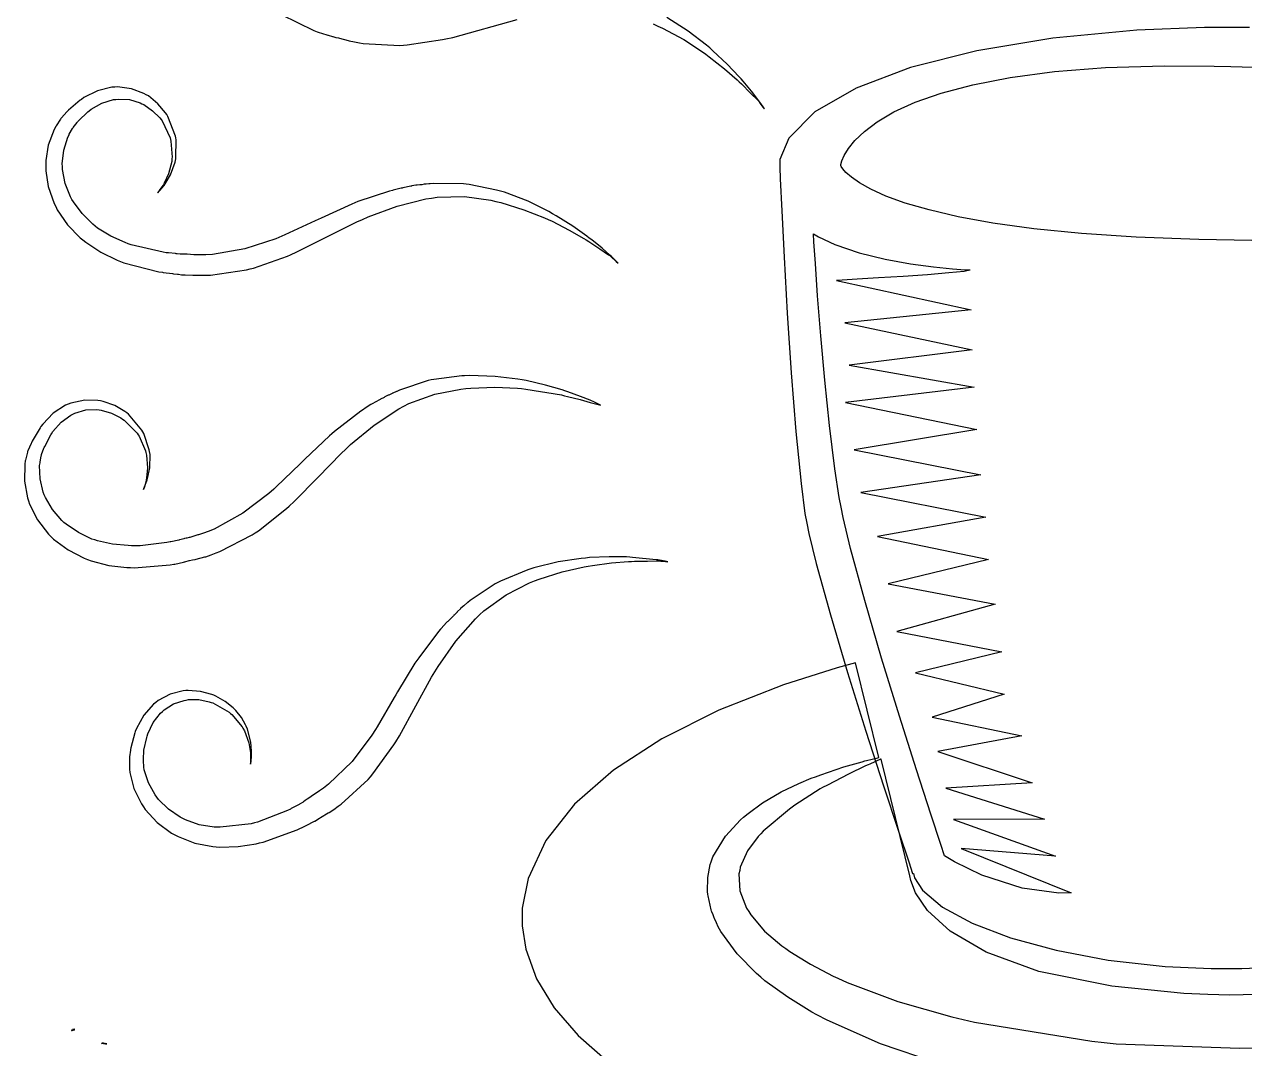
# Model space of a CAD drawing. Extents: x 51 to 306, y 22 to 311.
# Drawn here: x 87.8 to 178.2, y 88 to 163.8 of the extents above; entities that cross this region are included whole.
import ezdxf

# ---------------------------------------------------------------- set-up
doc = ezdxf.new("R2010")
doc.units = 0
doc.header["$MEASUREMENT"] = 0

msp = doc.modelspace()

# ---------------------------------------------------------------- linework, layer by layer
at = {"color": 7}
for points in [[(106.838, 164.571), (109.255, 163.388), (109.502, 163.3), (109.564, 163.274), (110.207, 163.072), (110.279, 163.054), (110.313, 163.045), (110.63, 162.957), (110.666, 162.947), (110.878, 162.877), (111.089, 162.843), (111.151, 162.825), (111.804, 162.649), (111.867, 162.631), (112.254, 162.56), (112.642, 162.49), (112.907, 162.446), (115.613, 162.296), (115.888, 162.314), (116.16, 162.331), (118.78, 162.719), (119.027, 162.771), (119.538, 162.887), (124.318, 164.219)], [(134.381, 163.883), (134.725, 163.725), (135.068, 163.566), (136.652, 162.724), (138.041, 161.829), (138.289, 161.642), (138.535, 161.458), (139.656, 160.568), (140.599, 159.746), (140.758, 159.596), (140.917, 159.447), (141.604, 158.764), (142.151, 158.203), (142.24, 158.115), (142.292, 158.026), (142.513, 157.718), (142.628, 157.585), (142.628, 157.585), (142.628, 157.585), (142.628, 157.585), (142.522, 157.741), (142.276, 158.089), (142.205, 158.185), (142.133, 158.283), (141.671, 158.892), (141.049, 159.641), (140.899, 159.808), (140.749, 159.977), (139.867, 160.903), (138.809, 161.899), (138.571, 162.101), (138.333, 162.305), (136.978, 163.346), (135.396, 164.35)], [(178.55, 163.619), (176.882, 163.619), (175.212, 163.619), (170.202, 163.416), (163.982, 162.829), (158.355, 161.895), (153.453, 160.652), (149.41, 159.136), (146.357, 157.383), (144.428, 155.432), (143.757, 153.847), (143.757, 153.318), (143.757, 153.309), (143.757, 153.282), (143.757, 153.282), (143.757, 153.282), (143.794, 152.41), (143.902, 150.052), (144.077, 146.608), (144.312, 142.47), (144.604, 138.034), (144.948, 133.697), (145.336, 129.851), (145.628, 127.628), (145.767, 126.894), (145.91, 126.144), (146.458, 123.917), (147.511, 120.104), (148.787, 115.838), (150.145, 111.496), (151.446, 107.458), (152.549, 104.104), (153.312, 101.813), (153.599, 100.965), (153.599, 100.965), (153.671, 100.965), (153.734, 100.633), (154.339, 99.7109), (155.812, 98.4635), (158.007, 97.2757), (160.839, 96.194), (164.224, 95.268), (168.077, 94.5459), (172.313, 94.0774), (175.714, 93.9091), (176.848, 93.9091), (177.981, 93.9091), (181.383, 94.0774)], [(178.714, 147.85), (174.788, 147.913), (170.16, 148.088), (166.1, 148.361), (162.574, 148.715), (159.542, 149.135), (156.968, 149.602), (154.816, 150.103), (153.048, 150.62), (151.626, 151.136), (150.513, 151.637), (149.674, 152.104), (149.071, 152.524), (148.665, 152.878), (148.423, 153.151), (148.303, 153.326), (148.273, 153.388), (148.273, 153.388), (148.273, 153.388), (148.289, 153.481), (148.365, 153.737), (148.539, 154.135), (148.848, 154.649), (149.331, 155.254), (150.028, 155.924), (150.977, 156.635), (152.214, 157.361), (153.781, 158.079), (155.713, 158.761), (158.051, 159.384), (160.834, 159.923), (164.097, 160.35), (167.881, 160.645), (172.223, 160.778), (175.93, 160.762), (177.165, 160.726), (178.856, 160.675)], [(155.443, 86.9156), (151.226, 88.3447), (147.259, 90.0906), (146.509, 90.4875), (146.138, 90.6914), (144.348, 91.7885), (142.663, 93.0092), (142.346, 93.2737), (142.037, 93.5383), (140.604, 94.9992), (139.399, 96.653), (139.207, 97.0139), (139.065, 97.2965), (138.924, 97.6133), (138.897, 97.6753), (138.818, 97.8835), (138.738, 98.1082), (138.712, 98.1784), (138.676, 98.2761), (138.447, 99.3084), (138.429, 99.4131), (138.403, 99.6252), (138.421, 100.652), (138.616, 101.628), (138.678, 101.812), (138.81, 102.183), (139.73, 103.722), (140.845, 104.925), (141.075, 105.128), (141.413, 105.41), (142.493, 106.182), (143.871, 106.998), (145.183, 107.629), (146.096, 108.008), (146.403, 108.126), (146.79, 108.277), (148.501, 108.854), (149.859, 109.238), (150.071, 109.291), (150.186, 109.318), (151.033, 109.521), (151.095, 109.538), (149.365, 116.557), (148.021, 116.2), (144.04, 114.938), (139.241, 113.058), (135.026, 110.942), (131.448, 108.611), (128.568, 106.094), (126.44, 103.412), (125.122, 100.589), (124.671, 98.3851), (124.671, 97.6492), (124.671, 97.0788), (124.943, 95.3643), (125.743, 93.1457), (127.044, 91.0043), (128.819, 88.9512), (131.043, 86.9996)], [(181.991, 92.0736), (177.097, 91.9484), (175.471, 92.0048), (173.688, 92.0694), (168.354, 92.6056), (162.957, 93.7052), (159.042, 95.1258), (156.373, 96.6886), (154.71, 98.214), (153.817, 99.526), (153.456, 100.444), (153.388, 100.788), (153.388, 100.788), (151.271, 109.431), (151.217, 109.415), (150.424, 109.062), (150.319, 109.008), (150.115, 108.92), (148.85, 108.321), (147.285, 107.509), (146.932, 107.315), (146.756, 107.218), (144.867, 106.011), (144.675, 105.869), (144.48, 105.729), (142.53, 104.087), (142.346, 103.893), (142.169, 103.7), (141.371, 102.628), (140.838, 101.433), (140.794, 101.177), (140.74, 100.93), (140.798, 99.6735), (141.296, 98.3989), (141.464, 98.1424), (141.622, 97.8877), (142.641, 96.6886), (143.924, 95.5947), (144.216, 95.3904), (144.497, 95.1879), (146.032, 94.2315), (147.708, 93.3633), (148.06, 93.2035), (148.757, 92.8783), (152.501, 91.4714), (156.509, 90.3291), (157.339, 90.1347), (158.177, 89.9418), (166.882, 88.5292), (167.782, 88.441), (168.68, 88.3528), (177.826, 88.0276), (178.752, 88.054)]]:
    msp.add_lwpolyline(points, dxfattribs=at)
for points in [[(131.798, 146.156), (131.798, 146.156), (131.666, 146.288), (131.358, 146.597), (131.269, 146.685), (131.181, 146.765), (130.602, 147.277), (129.83, 147.894), (129.646, 148.026), (129.469, 148.159), (128.432, 148.9), (127.202, 149.676), (126.93, 149.824), (126.655, 149.984), (125.126, 150.752), (123.366, 151.413), (122.979, 151.518), (122.785, 151.572), (120.755, 151.995), (120.544, 152.011), (120.332, 152.039), (118.092, 152.075), (117.864, 152.047), (117.776, 152.047), (117.577, 152.011), (117.511, 152.011), (117.431, 152.011), (117.252, 151.977), (117.192, 151.977), (117.104, 151.977), (116.906, 151.941), (116.84, 151.941), (116.812, 151.933), (116.513, 151.88), (116.487, 151.871), (116.425, 151.863), (115.842, 151.748), (115.781, 151.73), (115.719, 151.722), (115.136, 151.572), (115.076, 151.554), (114.846, 151.501), (112.518, 150.724), (112.29, 150.636), (112.059, 150.54), (109.794, 149.508), (109.573, 149.401), (109.353, 149.297), (107.112, 148.255), (106.892, 148.167), (106.441, 147.974), (104.136, 147.215), (101.74, 146.809), (101.247, 146.792), (100.542, 146.792), (100.356, 146.792), (99.8622, 146.818), (99.8001, 146.826), (99.6237, 146.826), (99.5796, 146.826), (99.4805, 146.826), (99.4474, 146.826), (99.3496, 146.826), (99.132, 146.862), (99.0604, 146.862), (98.9983, 146.871), (98.4885, 146.932), (98.3188, 146.932), (98.0803, 146.968), (95.7255, 147.523), (95.4966, 147.602), (95.2761, 147.682), (94.2139, 148.162), (93.2395, 148.767), (93.0631, 148.908), (92.8867, 149.05), (92.093, 149.83), (91.4396, 150.698), (91.3335, 150.883), (91.2276, 151.069), (90.8346, 152.061), (90.6364, 153.107), (90.6279, 153.318), (90.6184, 153.52), (90.7302, 154.539), (91.0347, 155.505), (91.1229, 155.681), (91.1394, 155.725), (91.3776, 156.14), (91.4054, 156.174), (91.4315, 156.218), (91.7222, 156.589), (91.7582, 156.633), (91.8185, 156.705), (92.5241, 157.384), (92.6042, 157.445), (92.753, 157.561), (93.5524, 158.014), (94.404, 158.274), (94.5804, 158.291), (94.7469, 158.319), (95.589, 158.279), (96.3785, 158.046), (96.5207, 157.974), (96.6611, 157.904), (97.3046, 157.459), (97.8436, 156.925), (97.9318, 156.81), (98.02, 156.695), (98.6095, 155.452), (98.6374, 155.328), (98.6716, 155.206), (98.7503, 154.023), (98.7418, 153.917), (98.7242, 153.697), (98.4913, 152.776), (98.1685, 152.083), (98.1082, 151.977), (98.0722, 151.924), (97.8062, 151.546), (97.7896, 151.518), (97.7717, 151.492), (97.6835, 151.378), (97.6835, 151.378), (97.6835, 151.378), (97.7981, 151.492), (97.8256, 151.518), (97.8422, 151.546), (98.1424, 151.897), (98.1784, 151.941), (98.2486, 152.039), (98.6398, 152.714), (98.9803, 153.653), (99.0244, 153.881), (99.041, 153.997), (99.0505, 155.294), (99.0244, 155.435), (98.9969, 155.576), (98.443, 157.022), (98.3548, 157.163), (98.2666, 157.304), (97.7015, 157.97), (96.9959, 158.548), (96.8375, 158.644), (96.6692, 158.742), (95.7393, 159.086), (94.7194, 159.218), (94.5085, 159.209), (94.2964, 159.192), (93.2339, 158.922), (92.2239, 158.423), (92.039, 158.291), (91.9413, 158.23), (91.0689, 157.489), (90.9807, 157.409), (90.9451, 157.375), (90.5577, 156.924), (90.5235, 156.88), (90.4875, 156.836), (90.1608, 156.334), (90.1347, 156.281), (90.0105, 156.07), (89.578, 154.901), (89.3932, 153.767), (89.3932, 153.388), (89.3932, 153.002), (89.578, 151.845), (90.0105, 150.592), (90.1347, 150.354), (90.249, 150.116), (91.0071, 149.014), (91.9413, 148.052), (92.1452, 147.884), (92.3562, 147.708), (93.4861, 146.972), (94.6849, 146.395), (94.9332, 146.297), (95.1879, 146.2), (97.7717, 145.521), (98.0362, 145.485), (98.0983, 145.477), (98.7764, 145.39), (98.848, 145.38), (98.8826, 145.372), (99.1471, 145.344), (99.2367, 145.344), (99.4474, 145.308), (99.6597, 145.308), (99.7299, 145.3), (100.285, 145.274), (100.471, 145.274), (101.317, 145.274), (101.59, 145.284), (104.272, 145.663), (104.528, 145.733), (104.793, 145.795), (107.289, 146.685), (107.527, 146.792), (108.002, 147.004), (110.269, 148.136), (112.43, 149.217), (112.853, 149.401), (113.284, 149.596), (115.425, 150.394), (117.545, 150.928), (117.968, 150.989), (118.383, 151.051), (120.416, 151.091), (122.36, 150.83), (122.731, 150.742), (123.092, 150.654), (124.803, 150.125), (126.337, 149.526), (126.611, 149.401), (126.894, 149.269), (128.169, 148.617), (129.248, 148), (129.433, 147.884), (129.618, 147.77), (130.43, 147.236), (131.065, 146.792), (131.163, 146.72), (131.268, 146.623), (131.638, 146.294), (131.798, 146.156), (131.798, 146.156)], [(155.964, 102.27), (155.964, 102.27), (155.688, 103.099), (154.951, 105.343), (153.886, 108.636), (152.625, 112.616), (151.303, 116.915), (150.055, 121.172), (149.01, 125.02), (148.455, 127.321), (148.307, 128.094), (148.172, 128.8), (147.844, 130.93), (147.436, 134.145), (147.086, 137.509), (146.794, 140.786), (146.564, 143.742), (146.397, 146.142), (146.295, 147.755), (146.262, 148.343), (146.262, 148.343), (146.631, 148.11), (147.832, 147.549), (149.647, 146.928), (151.565, 146.456), (153.449, 146.116), (155.156, 145.887), (156.549, 145.748), (157.488, 145.681), (157.832, 145.661), (157.832, 145.661), (157.832, 145.637), (157.408, 145.558), (156.289, 145.437), (154.707, 145.308), (152.893, 145.182), (151.08, 145.066), (149.498, 144.972), (148.379, 144.909), (147.954, 144.885), (147.954, 144.885), (157.938, 142.699), (148.59, 141.746), (158.008, 139.736), (148.908, 138.606), (158.151, 136.984), (148.626, 135.855), (158.361, 133.843), (149.261, 132.328), (158.644, 130.492), (149.754, 129.187), (159.033, 127.353), (150.989, 125.906), (159.209, 124.214), (151.801, 122.414), (159.702, 120.897), (152.436, 118.886), (160.197, 117.369), (153.811, 115.817), (160.373, 114.23), (155.046, 112.536), (161.678, 111.161), (155.469, 109.996), (162.454, 107.667), (156.068, 107.28), (163.372, 104.987), (156.633, 104.951), (164.182, 102.235), (157.198, 102.799), (165.347, 99.5193), (164.44, 99.489), (161.707, 99.8746), (158.724, 100.828), (156.705, 101.816), (155.964, 102.27), (155.964, 102.27)], [(130.492, 135.643), (130.492, 135.643), (130.328, 135.723), (129.937, 135.908), (129.822, 135.96), (129.707, 136.004), (128.992, 136.292), (128.066, 136.631), (127.846, 136.701), (127.634, 136.773), (126.417, 137.134), (124.988, 137.461), (124.671, 137.513), (124.362, 137.567), (122.669, 137.778), (120.8, 137.848), (120.403, 137.83), (120.209, 137.822), (118.145, 137.557), (117.934, 137.513), (117.722, 137.469), (115.605, 136.763), (115.394, 136.665), (115.366, 136.657), (115.102, 136.535), (115.076, 136.525), (115.048, 136.517), (114.811, 136.394), (114.793, 136.385), (114.767, 136.376), (114.502, 136.252), (114.476, 136.242), (114.449, 136.226), (114.186, 136.084), (114.16, 136.066), (114.106, 136.04), (113.576, 135.741), (113.524, 135.713), (113.47, 135.687), (112.977, 135.362), (112.925, 135.326), (112.721, 135.194), (110.78, 133.695), (110.596, 133.526), (110.41, 133.368), (108.593, 131.656), (108.409, 131.48), (108.233, 131.304), (106.469, 129.594), (106.292, 129.433), (105.93, 129.109), (103.989, 127.64), (101.873, 126.471), (101.424, 126.294), (101.071, 126.154), (100.718, 126.048), (100.664, 126.031), (100.073, 125.853), (100.013, 125.835), (99.8361, 125.801), (99.792, 125.801), (99.6929, 125.765), (99.6597, 125.765), (99.6322, 125.757), (99.3331, 125.669), (99.3069, 125.659), (99.2449, 125.643), (98.6621, 125.528), (98.6014, 125.519), (98.3629, 125.475), (96.3979, 125.236), (95.7432, 125.236), (95.5051, 125.246), (94.3462, 125.356), (93.2381, 125.589), (93.0271, 125.659), (92.8151, 125.731), (91.8146, 126.206), (90.901, 126.824), (90.7341, 126.964), (90.5743, 127.106), (89.891, 127.909), (89.3671, 128.818), (89.2888, 129.01), (89.2087, 129.205), (88.9702, 130.193), (88.9427, 131.181), (88.9702, 131.374), (88.9787, 131.418), (89.0669, 131.895), (89.0764, 131.939), (89.0845, 131.983), (89.2609, 132.451), (89.2888, 132.504), (89.323, 132.592), (89.764, 133.448), (89.8179, 133.526), (89.9223, 133.686), (90.5316, 134.382), (91.2453, 134.903), (91.4054, 134.973), (91.554, 135.053), (92.3618, 135.292), (93.1855, 135.318), (93.3457, 135.29), (93.5041, 135.274), (94.2619, 135.062), (94.9494, 134.709), (95.0736, 134.621), (95.1964, 134.542), (96.1665, 133.562), (96.2381, 133.456), (96.3083, 133.351), (96.7754, 132.257), (96.8015, 132.151), (96.8541, 131.94), (96.9243, 130.996), (96.8541, 130.229), (96.8375, 130.105), (96.828, 130.044), (96.7052, 129.603), (96.6971, 129.576), (96.6872, 129.55), (96.6251, 129.399), (96.6251, 129.399), (96.6251, 129.399), (96.6872, 129.55), (96.6971, 129.576), (96.7052, 129.603), (96.8802, 130.044), (96.9077, 130.105), (96.9423, 130.221), (97.1021, 130.992), (97.1187, 131.993), (97.0841, 132.221), (97.0661, 132.337), (96.6611, 133.544), (96.5909, 133.667), (96.5193, 133.791), (95.5227, 134.973), (95.3904, 135.078), (95.2581, 135.184), (94.5127, 135.626), (93.6445, 135.926), (93.4501, 135.96), (93.2642, 135.996), (92.2775, 136.023), (91.2551, 135.801), (91.0526, 135.713), (90.8484, 135.635), (89.9403, 135.044), (89.1727, 134.241), (89.0404, 134.056), (88.9702, 133.967), (88.3874, 132.971), (88.3348, 132.857), (88.3172, 132.813), (88.0801, 132.275), (88.054, 132.221), (88.036, 132.161), (87.8858, 131.578), (87.8777, 131.516), (87.8336, 131.269), (87.8141, 130.022), (88.0442, 128.79), (88.1242, 128.552), (88.2026, 128.305), (88.7938, 127.15), (89.596, 126.1), (89.7819, 125.906), (89.9749, 125.721), (91.0594, 124.927), (92.25, 124.311), (92.498, 124.214), (92.753, 124.117), (94.0594, 123.781), (95.3989, 123.623), (95.673, 123.613), (95.946, 123.605), (98.6194, 123.808), (98.884, 123.861), (98.9446, 123.871), (99.5976, 124.019), (99.6597, 124.037), (99.6943, 124.047), (100.013, 124.134), (100.048, 124.142), (100.259, 124.178), (100.471, 124.214), (100.532, 124.231), (101.185, 124.408), (101.247, 124.424), (101.636, 124.567), (102.023, 124.707), (102.278, 124.805), (104.695, 126.039), (104.915, 126.188), (105.144, 126.339), (107.226, 127.988), (107.421, 128.165), (107.8, 128.517), (109.572, 130.321), (111.274, 132.073), (111.618, 132.398), (111.961, 132.725), (113.717, 134.171), (115.543, 135.37), (115.923, 135.573), (116.292, 135.767), (118.203, 136.464), (120.129, 136.843), (120.51, 136.878), (120.879, 136.914), (122.665, 136.972), (124.328, 136.905), (124.637, 136.878), (124.945, 136.843), (127.591, 136.402), (127.812, 136.349), (128.032, 136.296), (128.975, 136.058), (129.707, 135.855), (129.822, 135.819), (129.927, 135.803), (130.315, 135.705), (130.492, 135.643), (130.492, 135.643)], [(135.467, 124.037), (135.467, 124.037), (135.281, 124.081), (134.848, 124.161), (134.725, 124.178), (134.601, 124.196), (132.865, 124.372), (132.644, 124.39), (132.414, 124.4), (131.136, 124.42), (129.68, 124.354), (129.363, 124.318), (129.045, 124.292), (127.357, 124.041), (125.545, 123.596), (125.166, 123.472), (124.98, 123.412), (123.066, 122.618), (122.873, 122.52), (122.678, 122.423), (120.826, 121.189), (120.65, 121.039), (120.622, 121.021), (120.394, 120.818), (120.367, 120.79), (120.349, 120.774), (120.137, 120.598), (120.121, 120.58), (120.103, 120.563), (119.891, 120.359), (119.874, 120.333), (119.856, 120.315), (119.644, 120.103), (119.628, 120.085), (119.584, 120.041), (119.167, 119.628), (119.133, 119.592), (119.089, 119.548), (118.684, 119.107), (118.64, 119.063), (118.48, 118.886), (117.016, 116.938), (116.876, 116.733), (116.743, 116.531), (115.445, 114.406), (115.322, 114.194), (115.199, 113.983), (113.939, 111.831), (113.807, 111.618), (113.55, 111.205), (112.081, 109.265), (110.348, 107.571), (109.96, 107.28), (109.678, 107.068), (109.361, 106.856), (109.307, 106.821), (108.806, 106.496), (108.762, 106.469), (108.62, 106.363), (108.61, 106.354), (108.487, 106.266), (108.479, 106.256), (108.452, 106.24), (108.188, 106.09), (108.162, 106.08), (108.108, 106.054), (107.579, 105.763), (107.527, 105.727), (107.307, 105.622), (105.074, 104.758), (104.845, 104.705), (104.615, 104.644), (102.322, 104.378), (102.093, 104.386), (101.863, 104.396), (100.77, 104.573), (99.7465, 104.925), (99.5535, 105.022), (99.3592, 105.12), (98.4772, 105.711), (97.736, 106.443), (97.6133, 106.609), (97.4894, 106.777), (97.0044, 107.681), (96.6957, 108.639), (96.6611, 108.832), (96.6516, 108.876), (96.6251, 109.267), (96.6251, 109.397), (96.6251, 109.547), (96.6516, 109.936), (96.6611, 109.996), (96.6692, 110.094), (96.8721, 111.037), (96.9077, 111.125), (96.9603, 111.311), (97.3529, 112.149), (97.904, 112.845), (98.0362, 112.959), (98.159, 113.075), (98.866, 113.516), (99.6417, 113.78), (99.8001, 113.807), (99.9589, 113.833), (100.744, 113.837), (101.494, 113.684), (101.636, 113.63), (101.776, 113.586), (102.984, 112.907), (103.081, 112.819), (103.178, 112.73), (103.945, 111.813), (103.999, 111.724), (104.104, 111.531), (104.426, 110.636), (104.553, 109.9), (104.563, 109.784), (104.563, 109.644), (104.563, 109.327), (104.563, 109.221), (104.563, 109.177), (104.563, 109.044), (104.563, 109.044), (104.563, 109.044), (104.589, 109.194), (104.599, 109.221), (104.607, 109.247), (104.635, 109.65), (104.635, 109.784), (104.635, 110.012), (104.585, 110.694), (104.342, 111.656), (104.246, 111.867), (104.192, 111.972), (103.884, 112.515), (103.469, 113.039), (103.364, 113.135), (103.266, 113.234), (102.683, 113.701), (101.995, 114.098), (101.847, 114.16), (101.696, 114.221), (100.858, 114.442), (99.9504, 114.522), (99.7659, 114.512), (99.5715, 114.494), (98.6137, 114.244), (97.7099, 113.763), (97.5431, 113.63), (97.3748, 113.498), (96.6516, 112.674), (96.1044, 111.69), (96.0258, 111.478), (95.9817, 111.373), (95.6896, 110.261), (95.673, 110.137), (95.6635, 110.085), (95.6028, 109.595), (95.6028, 109.431), (95.6028, 109.247), (95.6028, 108.831), (95.6028, 108.692), (95.6194, 108.445), (95.928, 107.246), (96.4833, 106.116), (96.6251, 105.904), (96.7659, 105.693), (97.6436, 104.745), (98.7157, 103.955), (98.9542, 103.823), (99.1912, 103.691), (100.448, 103.211), (101.758, 102.959), (102.023, 102.941), (102.296, 102.915), (103.641, 102.95), (104.969, 103.161), (105.234, 103.223), (105.499, 103.285), (108.02, 104.202), (108.267, 104.316), (108.329, 104.344), (108.919, 104.643), (108.972, 104.669), (109.007, 104.687), (109.289, 104.837), (109.325, 104.845), (109.678, 105.058), (109.74, 105.093), (110.322, 105.446), (110.383, 105.481), (110.736, 105.693), (111.055, 105.94), (111.275, 106.099), (113.278, 107.924), (113.454, 108.126), (113.63, 108.33), (115.181, 110.482), (115.322, 110.702), (115.595, 111.153), (116.808, 113.374), (117.968, 115.491), (118.217, 115.888), (118.463, 116.294), (119.767, 118.164), (121.214, 119.822), (121.532, 120.121), (121.841, 120.403), (123.494, 121.586), (125.236, 122.486), (125.589, 122.626), (125.942, 122.768), (127.648, 123.305), (129.267, 123.667), (129.576, 123.719), (129.884, 123.773), (131.3, 123.963), (132.555, 124.063), (132.785, 124.072), (133.005, 124.081), (133.97, 124.103), (134.643, 124.108), (134.867, 124.108), (134.946, 124.099), (135.285, 124.059), (135.467, 124.037), (135.467, 124.037)], [(91.5099, 89.4292), (91.5099, 89.4292), (91.4961, 89.3505), (91.3349, 89.305), (91.2992, 89.323), (91.3183, 89.323), (91.3776, 89.4168), (91.4947, 89.4443), (91.5099, 89.4292)], [(93.7687, 88.3708), (93.7853, 88.3708), (93.8294, 88.3447), (93.8389, 88.3348), (93.8389, 88.3348), (93.8749, 88.3348), (93.8749, 88.3348), (93.8749, 88.3348), (93.9091, 88.3348), (93.9091, 88.3348), (93.9091, 88.3348), (93.8555, 88.3348), (93.8389, 88.3348), (93.8389, 88.3348), (93.7853, 88.3627), (93.7687, 88.3708), (93.7687, 88.3627), (93.7412, 88.3348), (93.7327, 88.3348), (93.6791, 88.3348), (93.5221, 88.3708), (93.5221, 88.3708), (93.5923, 88.4068), (93.6364, 88.4068), (93.7355, 88.3708), (93.7687, 88.3708)]]:
    msp.add_lwpolyline(points, close=True, dxfattribs=at)

doc.saveas('drawing.dxf')
